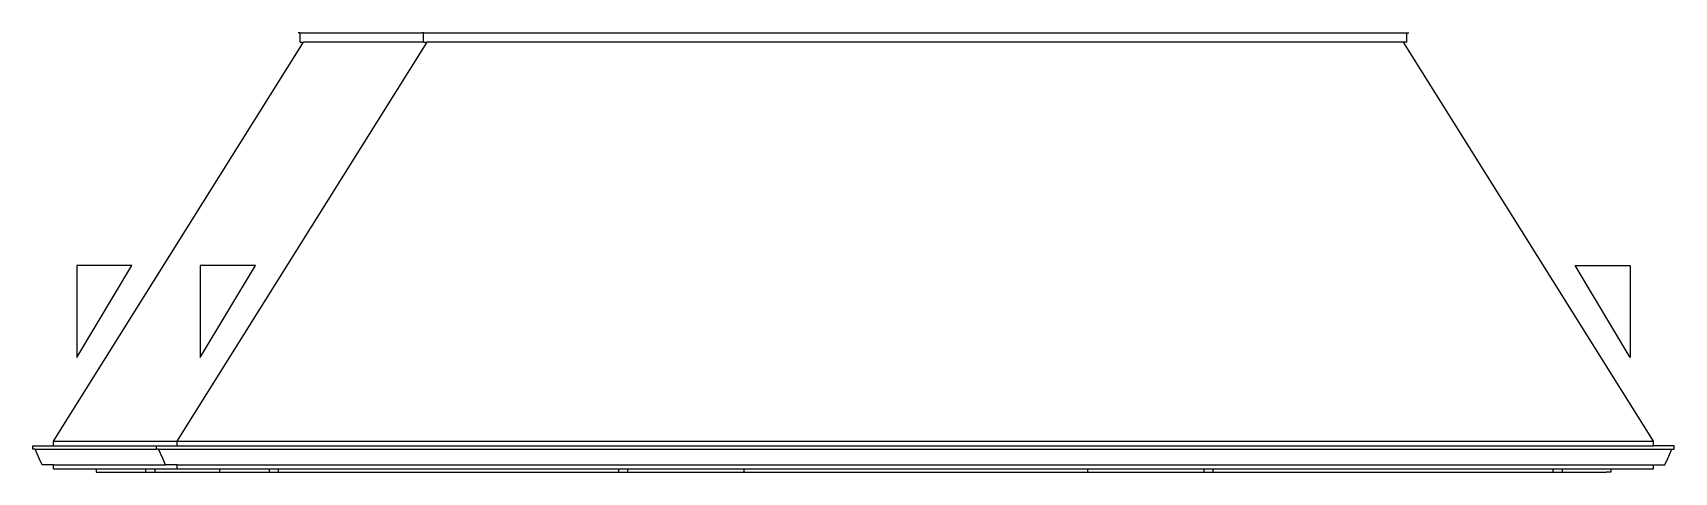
# Model space of a CAD drawing. Header units: metres. Extents: x -178 to 178, y 0 to 96.
import ezdxf

# ---------------------------------------------------------------- set-up
doc = ezdxf.new("R2010")
doc.units = ezdxf.units.M

msp = doc.modelspace()

# ---------------------------------------------------------------- linework, layer by layer
at = {"layer": 'EL-Trim', "color": 8}
for p, q in [((-120.38, 95.5, 9.49), (-93.88, 95.5, 9.18)), ((-93.51, 93.5, 9.18), (-119.63, 93.5, 9.49)), ((-93.51, 95.5, 9.18), (120.38, 95.5, 0.21)), ((-178, 5, 9.82), (-151.63, 5, 9.82)), ((-173.99, 5.75, 9.82), (-151.63, 5.75, 9.82)), ((-151.13, 5, 9.82), (178, 5, -0.42)), ((-147.12, 5.75, 9.82), (173.99, 5.75, -0.42)), ((-173.99, 1.61, 9.82), (-149.62, 1.61, 9.82)), ((-163.73, 0, 10.16), (-137.86, 0, 9.82)), ((-153.98, 0.75, 9.82), (-153.98, 0, 9.82)), ((-151.98, 0.75, 9.82), (-151.98, 0, 9.82)), ((-147.12, 1.61, 9.82), (173.99, 1.62, -0.42)), ((-136.86, 0, 10.16), (163.74, 0, -0.08)), ((-127.11, 0.75, 9.82), (-127.11, 0, 9.82)), ((-125.11, 0.75, 9.82), (-125.11, 0, 9.82)), ((-51.14, 0.75), (-51.14, 0)), ((-49.14, 0.75), (-49.14, 0)), ((76.17, 0.75), (76.17, 0)), ((78.17, 0.75), (78.17, 0)), ((152.14, 0.75, 9.82), (152.14, 0, 9.82)), ((154.14, 0.75, 9.82), (154.14, 0, 9.82))]:
    msp.add_line(p, q, dxfattribs=at)
at = {"layer": 'FP-Note', "elevation": 9.82}
for points in [[(-156.94, 44.92), (-168.94, 44.92), (-168.94, 24.92), (-156.94, 44.92)], [(-130.07, 44.92), (-142.07, 44.92), (-142.07, 24.92), (-130.07, 44.92)], [(156.94, 44.92), (168.94, 44.92), (168.94, 24.92), (156.94, 44.92)]]:
    msp.add_lwpolyline(points, dxfattribs=at)
at = {"layer": 'FP-Proposed Wall', "color": 1}
for p, q in [((-120.38, 95.5, 9.49), (-120.75, 95.5, 9.49)), ((-120.38, 93.5, 9.49), (-120.38, 95.5, 9.49)), ((-120.38, 93.5, 9.49), (-119.63, 93.5, 9.49)), ((-173.99, 6.75, 9.82), (-147.12, 6.75, 9.82)), ((-173.99, 0.75, 9.82), (-147.12, 0.75, 9.82)), ((-164.73, 0.75, 9.82), (-164.73, 0, 9.82))]:
    msp.add_line(p, q, dxfattribs=at)
at = {"layer": 'FP-Proposed Wall'}
for p, q in [((-93.51, 95.5, 9.18), (-93.88, 95.5, 9.18)), ((-93.51, 93.5, 9.18), (-93.51, 95.5, 9.18)), ((-93.51, 93.5, 9.18), (-92.76, 93.5, 9.18)), ((119.63, 93.5, 0.21), (-92.76, 93.5, 9.18)), ((120.38, 93.5, 0.21), (119.63, 93.5, 0.21)), ((120.38, 95.5, 0.21), (120.75, 95.5, 0.21)), ((120.38, 93.5, 0.21), (120.38, 95.5, 0.21)), ((-147.12, 6.75, 9.82), (173.99, 6.75, -0.42)), ((-147.12, 0.75, 9.82), (164.74, 0.75, -0.42)), ((-137.86, 0.75, 9.82), (-137.86, 0, 9.82)), ((164.74, 0, -0.42), (163.74, 0, -0.42)), ((164.74, 0.75, -0.42), (164.74, 0, -0.42)), ((164.74, 0.75, -0.42), (164.74, 0, -0.42)), ((164.74, 0.75, -0.42), (173.99, 0.75, -0.42)), ((173.99, 1.62, -0.42), (176.49, 1.62, -0.42))]:
    msp.add_line(p, q, dxfattribs=at)
at = {"layer": 'FP-Proposed Wall', "color": 1, "elevation": 9.82}
for points in [[(-173.99, 6.75), (-119.63, 93.5)], [(-173.99, 0.75), (-173.99, 1.61), (-176.49, 1.61), (-177.1, 2.95), (-178, 5), (-178.5, 5), (-178.5, 5.75), (-173.99, 5.75), (-173.99, 6.75)], [(-164.73, 0), (-163.73, 0)]]:
    msp.add_lwpolyline(points, dxfattribs=at)
at = {"layer": 'FP-Proposed Wall'}
for points, elevation in [([(-147.12, 6.75), (-92.76, 93.5)], 9.82), ([(173.99, 6.75), (119.63, 93.5)], -0.42), ([(-147.12, 0.75), (-147.12, 1.61), (-149.62, 1.61), (-150.23, 2.95), (-151.13, 5), (-151.63, 5), (-151.63, 5.75), (-147.12, 5.75), (-147.12, 6.75)], 9.82), ([(178.5, 5.75), (173.99, 5.75), (173.99, 6.75)], -0.42), ([(176.49, 1.62), (177.1, 2.95), (178, 5), (178.5, 5)], -0.42), ([(178.5, 5), (178.5, 5.75)], -0.42), ([(-137.86, 0), (-136.86, 0)], 9.82), ([(164.74, 0), (163.74, 0)], -0.42), ([(173.99, 0.75), (173.99, 1.62), (173.99, 1.62)], -0.42)]:
    msp.add_lwpolyline(points, dxfattribs=dict(at, elevation=elevation))
at = {"layer": 'FP-Stair'}
for p, q in [((-23.86, 0.75), (-23.86, 0)), ((50.89, 0.75), (50.89, 0))]:
    msp.add_line(p, q, dxfattribs=at)

doc.saveas('drawing.dxf')
